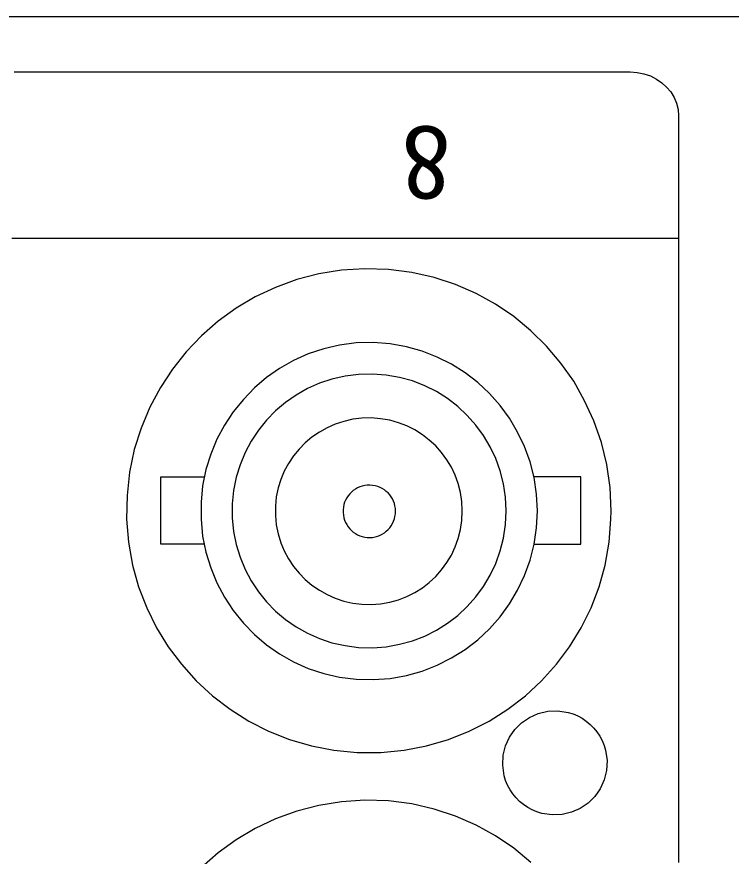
# Model space of a CAD drawing. Units: millimetres on the paper. Extents: x -139 to 141, y -98 to 91.
# Drawn here: x 21.17 to 26, y 67.25 to 72.92 of the extents above; entities that cross this region are included whole.
import ezdxf
from ezdxf.enums import TextEntityAlignment as Align

# ---------------------------------------------------------------- set-up
doc = ezdxf.new("R2010")
doc.units = ezdxf.units.MM
doc.layers.add('0-1_外形線', color=4, linetype='Continuous')
doc.styles.add('ＭＳ ゴシック', font='')
doc.styles.get('ＭＳ ゴシック').set_extended_font_data('MS Gothic')

msp = doc.modelspace()

# ---------------------------------------------------------------- linework, layer by layer
at = {"layer": '0-1_外形線'}
msp.add_line((38.696, 72.925), (-34.774, 72.925), dxfattribs=at)
for points in [[(21.15, 72.553), (21.236, 72.553), (21.322, 72.553), (21.407, 72.553)], [(21.407, 72.553), (21.491, 72.553), (21.575, 72.553), (21.658, 72.553), (21.741, 72.553), (21.823, 72.553), (21.905, 72.553), (21.945, 72.553), (21.985, 72.553), (22.026, 72.553), (22.066, 72.553), (22.105, 72.553), (22.145, 72.553), (22.184, 72.553), (22.224, 72.553), (22.263, 72.553), (22.302, 72.553), (22.341, 72.553), (22.379, 72.553), (22.418, 72.553), (22.456, 72.553), (22.494, 72.553), (22.532, 72.553), (22.569, 72.553), (22.607, 72.553), (22.644, 72.553), (22.681, 72.553), (22.718, 72.553), (22.755, 72.553), (22.791, 72.553), (22.828, 72.553), (22.864, 72.553), (22.9, 72.553), (22.935, 72.553), (22.971, 72.553), (23.006, 72.553), (23.041, 72.553), (23.076, 72.553), (23.111, 72.553), (23.145, 72.553)], [(23.145, 72.553), (23.18, 72.553), (23.214, 72.553), (23.248, 72.553), (23.281, 72.553), (23.315, 72.553), (23.348, 72.553), (23.381, 72.553), (23.414, 72.553), (23.446, 72.553), (23.478, 72.553), (23.51, 72.553), (23.542, 72.553), (23.574, 72.553), (23.605, 72.553), (23.636, 72.553), (23.667, 72.553), (23.698, 72.553), (23.728, 72.553), (23.758, 72.553), (23.788, 72.553), (23.818, 72.553), (23.848, 72.553), (23.877, 72.553), (23.906, 72.553), (23.935, 72.553), (23.963, 72.553), (23.991, 72.553), (24.019, 72.553), (24.047, 72.553), (24.074, 72.553), (24.102, 72.553), (24.128, 72.553), (24.155, 72.553), (24.182, 72.553), (24.208, 72.553), (24.234, 72.553), (24.259, 72.553), (24.285, 72.553), (24.31, 72.553)], [(24.31, 72.553), (24.334, 72.553), (24.359, 72.553), (24.383, 72.553), (24.407, 72.553), (24.431, 72.553), (24.454, 72.553), (24.478, 72.553), (24.5, 72.553), (24.523, 72.553), (24.545, 72.553), (24.567, 72.553), (24.589, 72.553), (24.61, 72.553), (24.632, 72.553), (24.653, 72.553), (24.673, 72.553), (24.693, 72.553), (24.713, 72.553), (24.733, 72.553), (24.752, 72.553), (24.771, 72.553), (24.79, 72.553), (24.809, 72.553), (24.827, 72.553), (24.845, 72.553), (24.862, 72.553), (24.879, 72.553), (24.896, 72.553), (24.913, 72.553), (24.929, 72.553), (24.945, 72.553), (24.961, 72.553), (24.976, 72.553), (24.991, 72.553), (25.006, 72.553), (25.02, 72.553), (25.034, 72.553), (25.048, 72.553), (25.062, 72.553)], [(25.062, 72.553), (25.075, 72.553), (25.087, 72.553), (25.1, 72.553), (25.112, 72.553), (25.124, 72.553), (25.135, 72.553), (25.146, 72.553), (25.157, 72.553), (25.167, 72.553), (25.177, 72.553), (25.187, 72.553), (25.196, 72.553), (25.205, 72.553), (25.214, 72.553), (25.222, 72.553), (25.23, 72.553), (25.238, 72.553), (25.245, 72.553), (25.252, 72.553), (25.258, 72.553), (25.264, 72.553), (25.27, 72.553), (25.276, 72.553), (25.281, 72.553), (25.285, 72.553), (25.29, 72.553), (25.294, 72.553), (25.297, 72.553), (25.3, 72.553), (25.303, 72.553), (25.306, 72.553), (25.308, 72.553), (25.31, 72.553), (25.311, 72.553), (25.312, 72.553), (25.313, 72.553), (25.313, 72.553)], [(25.313, 72.553), (25.361, 72.549), (25.407, 72.54), (25.451, 72.525), (25.491, 72.504), (25.528, 72.479), (25.56, 72.45), (25.588, 72.417), (25.611, 72.38), (25.627, 72.341), (25.638, 72.299), (25.641, 72.255)], [(25.641, 72.255), (25.641, 72.253), (25.641, 72.246), (25.641, 72.235), (25.641, 72.22), (25.641, 72.201), (25.641, 72.179), (25.641, 72.126), (25.641, 72.063), (25.641, 71.993), (25.641, 71.841), (25.641, 71.689), (25.641, 71.619), (25.641, 71.557), (25.641, 71.504), (25.641, 71.482), (25.641, 71.463), (25.641, 71.448), (25.641, 71.437), (25.641, 71.43), (25.641, 71.427)], [(25.641, 72.165), (25.641, 72.164), (25.641, 72.163), (25.641, 72.161), (25.641, 72.158), (25.641, 72.154), (25.641, 72.15), (25.641, 72.145), (25.641, 72.139), (25.641, 72.132), (25.641, 72.124), (25.641, 72.116), (25.641, 72.107), (25.641, 72.097), (25.641, 72.086), (25.641, 72.075), (25.641, 72.063), (25.641, 72.05), (25.641, 72.036), (25.641, 72.022), (25.641, 72.007), (25.641, 71.992), (25.641, 71.975), (25.641, 71.958), (25.641, 71.94), (25.641, 71.922), (25.641, 71.903), (25.641, 71.883), (25.641, 71.863), (25.641, 71.842), (25.641, 71.82), (25.641, 71.798), (25.641, 71.775), (25.641, 71.751), (25.641, 71.727), (25.641, 71.703), (25.641, 71.677), (25.641, 71.651), (25.641, 71.625), (25.641, 71.597)], [(25.641, 71.597), (25.641, 71.57), (25.641, 71.541), (25.641, 71.513), (25.641, 71.483), (25.641, 71.453), (25.641, 71.423), (25.641, 71.392), (25.641, 71.36), (25.641, 71.328), (25.641, 71.295), (25.641, 71.262), (25.641, 71.229), (25.641, 71.194), (25.641, 71.16), (25.641, 71.125), (25.641, 71.089), (25.641, 71.053), (25.641, 71.016), (25.641, 70.979), (25.641, 70.942), (25.641, 70.904), (25.641, 70.866), (25.641, 70.827), (25.641, 70.788), (25.641, 70.748), (25.641, 70.708), (25.641, 70.668), (25.641, 70.627), (25.641, 70.586), (25.641, 70.544), (25.641, 70.502), (25.641, 70.459), (25.641, 70.417), (25.641, 70.374), (25.641, 70.33), (25.641, 70.286), (25.641, 70.242), (25.641, 70.198), (25.641, 70.153)], [(21.758, 71.427), (21.67, 71.427), (21.583, 71.427), (21.494, 71.427), (21.405, 71.427), (21.316, 71.427), (21.226, 71.427), (21.135, 71.427)], [(23.318, 71.427), (23.281, 71.427), (23.245, 71.427), (23.208, 71.427), (23.171, 71.427), (23.134, 71.427), (23.097, 71.427), (23.059, 71.427), (23.021, 71.427), (22.984, 71.427), (22.945, 71.427), (22.907, 71.427), (22.868, 71.427), (22.83, 71.427), (22.791, 71.427), (22.752, 71.427), (22.712, 71.427), (22.673, 71.427), (22.633, 71.427), (22.593, 71.427), (22.553, 71.427), (22.513, 71.427), (22.472, 71.427), (22.432, 71.427), (22.391, 71.427), (22.35, 71.427), (22.309, 71.427), (22.267, 71.427), (22.226, 71.427), (22.184, 71.427), (22.142, 71.427), (22.1, 71.427), (22.058, 71.427), (22.015, 71.427), (21.973, 71.427), (21.93, 71.427), (21.887, 71.427), (21.844, 71.427), (21.801, 71.427), (21.758, 71.427)], [(24.547, 71.427), (24.52, 71.427), (24.493, 71.427), (24.466, 71.427), (24.438, 71.427), (24.411, 71.427), (24.383, 71.427), (24.354, 71.427), (24.326, 71.427), (24.297, 71.427), (24.268, 71.427), (24.239, 71.427), (24.209, 71.427), (24.179, 71.427), (24.149, 71.427), (24.119, 71.427), (24.088, 71.427), (24.057, 71.427), (24.026, 71.427), (23.995, 71.427), (23.963, 71.427), (23.932, 71.427), (23.899, 71.427), (23.867, 71.427), (23.834, 71.427), (23.802, 71.427), (23.769, 71.427), (23.735, 71.427), (23.702, 71.427), (23.668, 71.427), (23.634, 71.427), (23.6, 71.427), (23.565, 71.427), (23.53, 71.427), (23.496, 71.427), (23.46, 71.427), (23.425, 71.427), (23.389, 71.427), (23.354, 71.427), (23.318, 71.427)], [(25.352, 71.427), (25.338, 71.427), (25.323, 71.427), (25.307, 71.427), (25.292, 71.427), (25.276, 71.427), (25.259, 71.427), (25.243, 71.427), (25.226, 71.427), (25.209, 71.427), (25.191, 71.427), (25.173, 71.427), (25.155, 71.427), (25.136, 71.427), (25.118, 71.427), (25.098, 71.427), (25.079, 71.427), (25.059, 71.427), (25.039, 71.427), (25.018, 71.427), (24.998, 71.427), (24.977, 71.427), (24.955, 71.427), (24.934, 71.427), (24.912, 71.427), (24.889, 71.427), (24.867, 71.427), (24.844, 71.427), (24.821, 71.427), (24.797, 71.427), (24.773, 71.427), (24.749, 71.427), (24.725, 71.427), (24.7, 71.427), (24.675, 71.427), (24.65, 71.427), (24.625, 71.427), (24.599, 71.427), (24.573, 71.427), (24.547, 71.427)], [(25.641, 71.427), (25.641, 71.427), (25.64, 71.427), (25.639, 71.427), (25.638, 71.427), (25.636, 71.427), (25.634, 71.427), (25.632, 71.427), (25.629, 71.427), (25.625, 71.427), (25.621, 71.427), (25.617, 71.427), (25.613, 71.427), (25.608, 71.427), (25.603, 71.427), (25.597, 71.427), (25.591, 71.427), (25.585, 71.427), (25.578, 71.427), (25.571, 71.427), (25.563, 71.427), (25.555, 71.427), (25.547, 71.427), (25.538, 71.427), (25.529, 71.427), (25.52, 71.427), (25.51, 71.427), (25.5, 71.427), (25.49, 71.427), (25.479, 71.427), (25.468, 71.427), (25.457, 71.427), (25.445, 71.427), (25.433, 71.427), (25.42, 71.427), (25.407, 71.427), (25.394, 71.427), (25.38, 71.427), (25.366, 71.427), (25.352, 71.427)], [(25.185, 69.584), (25.178, 69.743), (25.155, 69.898), (25.119, 70.048), (25.069, 70.193), (25.006, 70.33), (24.932, 70.461), (24.846, 70.584), (24.749, 70.698), (24.643, 70.803), (24.528, 70.898), (24.404, 70.982), (24.272, 71.054), (24.133, 71.115), (23.988, 71.163), (23.837, 71.197), (23.681, 71.217), (23.521, 71.222), (23.363, 71.212), (23.209, 71.187), (23.06, 71.148), (22.917, 71.096), (22.78, 71.032), (22.651, 70.955), (22.529, 70.867), (22.417, 70.769), (22.313, 70.661), (22.22, 70.544), (22.138, 70.418), (22.067, 70.285), (22.008, 70.145), (21.962, 69.999), (21.93, 69.847), (21.913, 69.69), (21.91, 69.53), (21.923, 69.373), (21.95, 69.219), (21.991, 69.072), (22.046, 68.93), (22.113, 68.795)], [(24.687, 69.586), (24.681, 69.699), (24.664, 69.81), (24.637, 69.917), (24.6, 70.02), (24.553, 70.118), (24.497, 70.211), (24.434, 70.298), (24.362, 70.379), (24.283, 70.452), (24.198, 70.518), (24.106, 70.576), (24.009, 70.625), (23.907, 70.665), (23.801, 70.695), (23.691, 70.714), (23.577, 70.723), (23.462, 70.72), (23.35, 70.706), (23.242, 70.681), (23.137, 70.646), (23.038, 70.602), (22.944, 70.548), (22.856, 70.486), (22.774, 70.416), (22.699, 70.339), (22.631, 70.255), (22.571, 70.165), (22.52, 70.07), (22.479, 69.969), (22.446, 69.864), (22.424, 69.755), (22.413, 69.643), (22.413, 69.528), (22.424, 69.414), (22.446, 69.305), (22.479, 69.199), (22.52, 69.098), (22.571, 69.002), (22.631, 68.911)], [(24.475, 69.586), (24.47, 69.678), (24.457, 69.768), (24.435, 69.855), (24.405, 69.939), (24.367, 70.019), (24.322, 70.094), (24.27, 70.165), (24.212, 70.23), (24.148, 70.29), (24.078, 70.344), (24.004, 70.391), (23.925, 70.431), (23.842, 70.463), (23.755, 70.487), (23.665, 70.503), (23.572, 70.51), (23.478, 70.508), (23.387, 70.496), (23.298, 70.476), (23.213, 70.448), (23.132, 70.412), (23.056, 70.368), (22.984, 70.318), (22.917, 70.261), (22.856, 70.198), (22.801, 70.13), (22.753, 70.057), (22.711, 69.979), (22.677, 69.897), (22.651, 69.812), (22.633, 69.723), (22.624, 69.632), (22.624, 69.539), (22.633, 69.446), (22.651, 69.357), (22.677, 69.271), (22.711, 69.189), (22.753, 69.111), (22.801, 69.038)], [(24.179, 69.586), (24.176, 69.649), (24.167, 69.71), (24.152, 69.769), (24.131, 69.826), (24.105, 69.88), (24.074, 69.931), (24.039, 69.979), (23.999, 70.024), (23.956, 70.064), (23.909, 70.1), (23.858, 70.132), (23.804, 70.159), (23.748, 70.181), (23.689, 70.198), (23.627, 70.208), (23.564, 70.213), (23.501, 70.211), (23.438, 70.204), (23.378, 70.19), (23.32, 70.171), (23.265, 70.146), (23.213, 70.117), (23.163, 70.083), (23.118, 70.044), (23.076, 70.002), (23.038, 69.956), (23.005, 69.906), (22.976, 69.853), (22.953, 69.798), (22.935, 69.74), (22.922, 69.679), (22.916, 69.617), (22.916, 69.553), (22.922, 69.49), (22.935, 69.429), (22.953, 69.37), (22.976, 69.314), (23.005, 69.26), (23.038, 69.21)], [(25.641, 70.153), (25.641, 70.108), (25.641, 70.062), (25.641, 70.016), (25.641, 69.97), (25.641, 69.877), (25.641, 69.783), (25.641, 69.687), (25.641, 69.591), (25.641, 69.494), (25.641, 69.395), (25.641, 69.296), (25.641, 69.196), (25.641, 69.096), (25.641, 68.994), (25.641, 68.892), (25.641, 68.789), (25.641, 68.686), (25.641, 68.582), (25.641, 68.477), (25.641, 68.373), (25.641, 68.268), (25.641, 68.056), (25.641, 67.844), (25.641, 67.632), (25.641, 67.42), (25.641, 67.208)], [(22.431, 69.36), (22.141, 69.36), (22.141, 69.816), (22.431, 69.816)], [(24.664, 69.36), (24.981, 69.36), (24.981, 69.816), (24.664, 69.816)], [(23.728, 69.584), (23.727, 69.601), (23.724, 69.618), (23.72, 69.635), (23.714, 69.651), (23.707, 69.666), (23.698, 69.68), (23.689, 69.693), (23.677, 69.706), (23.665, 69.717), (23.652, 69.727), (23.638, 69.736), (23.623, 69.744), (23.607, 69.75), (23.59, 69.754), (23.573, 69.757), (23.555, 69.758), (23.537, 69.758), (23.52, 69.756), (23.503, 69.752), (23.487, 69.747), (23.471, 69.74), (23.456, 69.732), (23.442, 69.722), (23.43, 69.712), (23.418, 69.7), (23.407, 69.687), (23.398, 69.673), (23.39, 69.658), (23.383, 69.643), (23.378, 69.627), (23.375, 69.61), (23.373, 69.592), (23.373, 69.574), (23.375, 69.557), (23.378, 69.539), (23.383, 69.523), (23.39, 69.507), (23.398, 69.492), (23.407, 69.478)], [(23.607, 69.75), (23.59, 69.754), (23.573, 69.757), (23.555, 69.758), (23.537, 69.758), (23.52, 69.756), (23.503, 69.752), (23.487, 69.747), (23.471, 69.74), (23.456, 69.732), (23.442, 69.722), (23.43, 69.712), (23.418, 69.7), (23.407, 69.687), (23.398, 69.673), (23.39, 69.658), (23.383, 69.643), (23.378, 69.627), (23.375, 69.61), (23.373, 69.592), (23.373, 69.574), (23.375, 69.557), (23.378, 69.539), (23.383, 69.523), (23.39, 69.507), (23.398, 69.492), (23.407, 69.478), (23.418, 69.464), (23.43, 69.452), (23.442, 69.441), (23.456, 69.432), (23.471, 69.424), (23.487, 69.417), (23.503, 69.411), (23.52, 69.407), (23.537, 69.405), (23.555, 69.405), (23.573, 69.406), (23.59, 69.409), (23.607, 69.414)], [(23.407, 69.478), (23.418, 69.464), (23.43, 69.452), (23.442, 69.441), (23.456, 69.432), (23.471, 69.424), (23.487, 69.417), (23.503, 69.411), (23.52, 69.407), (23.537, 69.405), (23.555, 69.405), (23.573, 69.406), (23.59, 69.409), (23.607, 69.414), (23.623, 69.42), (23.638, 69.427), (23.652, 69.436), (23.665, 69.447), (23.677, 69.458), (23.689, 69.471), (23.698, 69.485), (23.707, 69.499), (23.714, 69.515), (23.72, 69.531), (23.724, 69.548), (23.727, 69.565), (23.728, 69.584), (23.727, 69.601), (23.724, 69.618), (23.72, 69.635), (23.714, 69.651), (23.707, 69.666), (23.698, 69.68), (23.689, 69.693), (23.677, 69.706), (23.665, 69.717), (23.652, 69.727), (23.638, 69.736), (23.623, 69.744), (23.607, 69.75)], [(22.113, 68.795), (22.191, 68.667), (22.281, 68.548), (22.381, 68.437), (22.491, 68.335), (22.609, 68.244), (22.736, 68.164), (22.87, 68.096), (23.011, 68.039), (23.159, 67.996), (23.311, 67.967), (23.468, 67.952), (23.628, 67.952), (23.786, 67.967), (23.938, 67.996), (24.085, 68.039), (24.226, 68.096), (24.361, 68.164), (24.487, 68.244), (24.606, 68.335), (24.715, 68.437), (24.815, 68.548), (24.904, 68.667), (24.983, 68.795), (25.049, 68.93), (25.103, 69.072), (25.145, 69.219), (25.172, 69.373), (25.184, 69.53), (25.185, 69.584)], [(22.631, 68.911), (22.699, 68.827), (22.774, 68.75), (22.856, 68.68), (22.944, 68.618), (23.038, 68.565), (23.137, 68.52), (23.242, 68.486), (23.35, 68.461), (23.462, 68.447), (23.577, 68.444), (23.691, 68.452), (23.801, 68.472), (23.907, 68.502), (24.009, 68.542), (24.106, 68.591), (24.198, 68.648), (24.283, 68.714), (24.362, 68.788), (24.434, 68.869), (24.497, 68.956), (24.553, 69.049), (24.6, 69.148), (24.637, 69.251), (24.664, 69.359), (24.681, 69.471), (24.687, 69.586)], [(22.801, 69.038), (22.856, 68.97), (22.917, 68.907), (22.984, 68.851), (23.056, 68.801), (23.132, 68.758), (23.213, 68.722), (23.298, 68.694), (23.387, 68.674), (23.478, 68.662), (23.572, 68.66), (23.665, 68.667), (23.755, 68.683), (23.842, 68.707), (23.925, 68.739), (24.004, 68.778), (24.078, 68.825), (24.148, 68.878), (24.212, 68.938), (24.27, 69.003), (24.322, 69.074), (24.367, 69.15), (24.405, 69.23), (24.435, 69.314), (24.457, 69.401), (24.47, 69.492), (24.475, 69.586)], [(23.038, 69.21), (23.076, 69.164), (23.118, 69.121), (23.163, 69.083), (23.213, 69.048), (23.265, 69.019), (23.32, 68.995), (23.378, 68.975), (23.438, 68.962), (23.501, 68.954), (23.564, 68.952), (23.627, 68.957), (23.689, 68.968), (23.748, 68.984), (23.804, 69.006), (23.858, 69.033), (23.909, 69.065), (23.956, 69.101), (23.999, 69.142), (24.039, 69.186), (24.074, 69.235), (24.105, 69.286), (24.131, 69.341), (24.152, 69.399), (24.167, 69.459), (24.176, 69.521), (24.179, 69.586)], [(23.607, 69.414), (23.623, 69.42), (23.638, 69.427), (23.652, 69.436), (23.665, 69.447), (23.677, 69.458), (23.689, 69.471), (23.698, 69.485), (23.707, 69.499), (23.714, 69.515), (23.72, 69.531), (23.724, 69.548), (23.727, 69.565), (23.728, 69.584)], [(24.462, 67.795), (24.452, 67.866), (24.456, 67.933), (24.471, 67.997), (24.498, 68.056), (24.535, 68.108), (24.58, 68.153), (24.633, 68.189), (24.692, 68.216), (24.756, 68.231), (24.824, 68.233), (24.895, 68.223)], [(24.895, 68.223), (24.928, 68.213), (24.959, 68.199), (24.989, 68.183), (25.017, 68.164), (25.044, 68.142), (25.068, 68.117), (25.089, 68.091), (25.108, 68.062), (25.124, 68.032), (25.137, 68), (25.147, 67.967)], [(25.147, 67.967), (25.157, 67.897), (25.153, 67.829), (25.137, 67.766), (25.111, 67.707), (25.074, 67.655), (25.029, 67.61), (24.976, 67.574), (24.918, 67.548), (24.854, 67.533), (24.786, 67.53), (24.716, 67.54)], [(24.716, 67.54), (24.683, 67.55), (24.651, 67.564), (24.621, 67.58), (24.593, 67.599), (24.566, 67.621), (24.542, 67.645), (24.521, 67.672), (24.502, 67.7), (24.485, 67.73), (24.472, 67.762), (24.462, 67.795)], [(24.643, 67.209), (24.528, 67.304), (24.404, 67.388), (24.272, 67.461), (24.133, 67.522), (23.988, 67.569), (23.837, 67.604), (23.681, 67.624), (23.521, 67.629), (23.363, 67.619), (23.209, 67.594), (23.06, 67.555), (22.917, 67.503), (22.78, 67.438), (22.651, 67.362), (22.529, 67.274), (22.417, 67.175)]]:
    msp.add_lwpolyline(points, dxfattribs=at)

# ---------------------------------------------------------------- texts
at = {"layer": '0-1_外形線', "style": 'ＭＳ ゴシック'}
msp.add_text('8', height=0.501, rotation=180, dxfattribs=at).set_placement((24.105, 72.334), align=Align.BOTTOM_LEFT)

doc.saveas('drawing.dxf')
